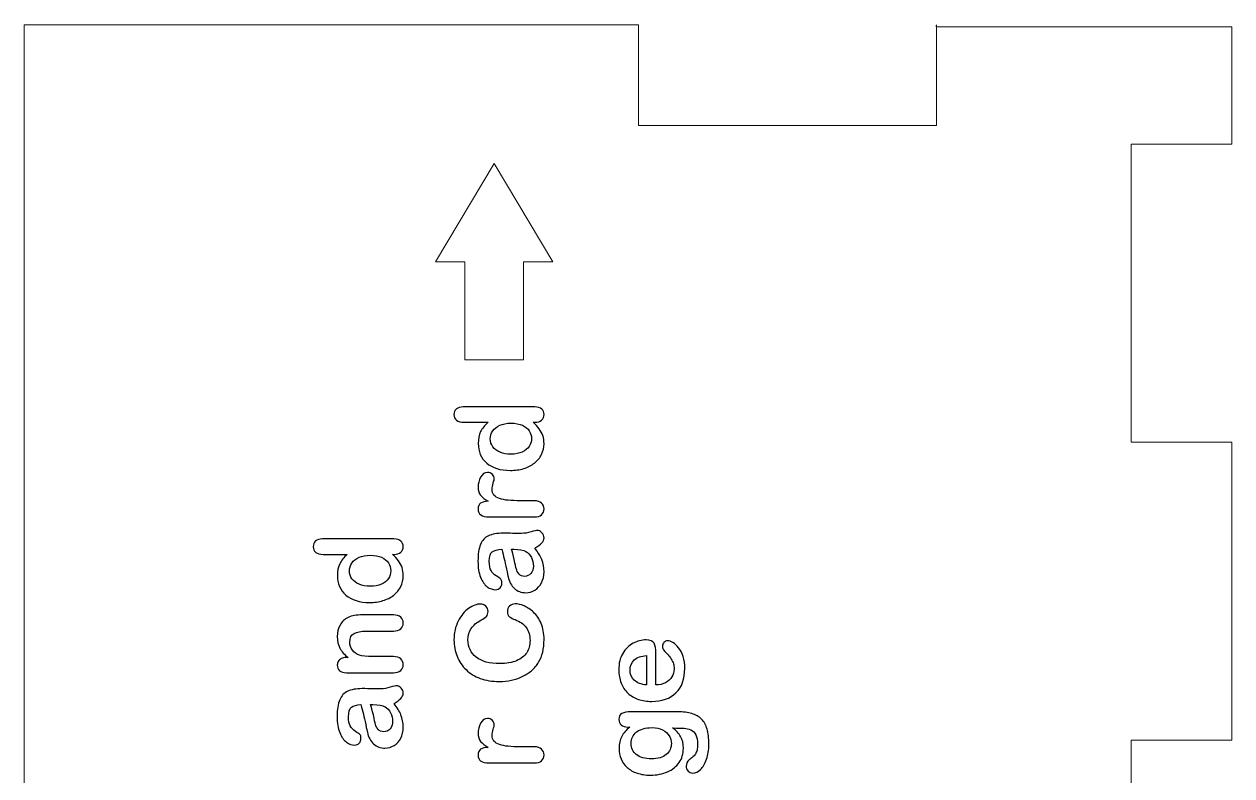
# Model space of a CAD drawing. Header units: inches. Extents: x -9.7 to 11.8, y -8.7 to 8.7.
# Drawn here: x 1.088 to 2.588, y 4.676 to 5.61 of the extents above; entities that cross this region are included whole.
import ezdxf

# ---------------------------------------------------------------- set-up
doc = ezdxf.new("R2010")
doc.units = ezdxf.units.IN
doc.header["$MEASUREMENT"] = 0
for name, color, linetype in [('Base', 7, 'Continuous'), ('Left Side', 7, 'Continuous'), ('minion divider', 7, 'Continuous')]:
    doc.layers.add(name, color=color, linetype=linetype)

msp = doc.modelspace()

# ---------------------------------------------------------------- linework, layer by layer
at = {"layer": 'Base', "color": 250}
for points, knots in [([(1.7224, 5.1154), (1.7224, 5.1154), (1.7205, 5.1154), (1.7205, 5.1154), (1.7205, 5.1154), (1.7236, 5.1127), (1.7261, 5.1101), (1.728, 5.1074), (1.728, 5.1074), (1.7299, 5.1048), (1.7314, 5.1019), (1.7324, 5.0989), (1.7324, 5.0989), (1.7335, 5.0958), (1.734, 5.0924), (1.734, 5.0888), (1.734, 5.0888), (1.734, 5.084), (1.7329, 5.0795), (1.7309, 5.0754), (1.7309, 5.0754), (1.7288, 5.0713), (1.7259, 5.0677), (1.7221, 5.0647), (1.7221, 5.0647), (1.7184, 5.0617), (1.7139, 5.0595), (1.7088, 5.0579), (1.7088, 5.0579), (1.7037, 5.0564), (1.6981, 5.0556), (1.6922, 5.0556), (1.6922, 5.0556), (1.6796, 5.0556), (1.6698, 5.0587), (1.6628, 5.0648), (1.6628, 5.0648), (1.6557, 5.071), (1.6522, 5.0791), (1.6522, 5.0891), (1.6522, 5.0891), (1.6522, 5.0949), (1.6532, 5.0998), (1.6552, 5.1038), (1.6552, 5.1038), (1.6572, 5.1078), (1.6603, 5.1117), (1.6644, 5.1154), (1.6644, 5.1154), (1.6644, 5.1154), (1.6347, 5.1154), (1.6347, 5.1154), (1.6347, 5.1154), (1.6306, 5.1154), (1.6274, 5.1163), (1.6253, 5.1179), (1.6253, 5.1179), (1.6232, 5.1196), (1.6221, 5.1219), (1.6221, 5.125), (1.6221, 5.125), (1.6221, 5.128), (1.6231, 5.1303), (1.6251, 5.132), (1.6251, 5.132), (1.627, 5.1336), (1.6299, 5.1345), (1.6336, 5.1345), (1.6336, 5.1345), (1.6336, 5.1345), (1.7224, 5.1345), (1.7224, 5.1345), (1.7224, 5.1345), (1.7263, 5.1345), (1.7292, 5.1336), (1.7311, 5.1318), (1.7311, 5.1318), (1.733, 5.13), (1.734, 5.1278), (1.734, 5.125), (1.734, 5.125), (1.734, 5.1222), (1.7329, 5.1199), (1.731, 5.1181), (1.731, 5.1181), (1.729, 5.1163), (1.7261, 5.1154), (1.7224, 5.1154)], [0, 0, 0, 0, 0.043478, 0.043478, 0.043478, 0.043478, 0.086957, 0.086957, 0.086957, 0.086957, 0.130435, 0.130435, 0.130435, 0.130435, 0.173913, 0.173913, 0.173913, 0.173913, 0.217391, 0.217391, 0.217391, 0.217391, 0.26087, 0.26087, 0.26087, 0.26087, 0.304348, 0.304348, 0.304348, 0.304348, 0.347826, 0.347826, 0.347826, 0.347826, 0.391304, 0.391304, 0.391304, 0.391304, 0.434783, 0.434783, 0.434783, 0.434783, 0.478261, 0.478261, 0.478261, 0.478261, 0.521739, 0.521739, 0.521739, 0.521739, 0.565217, 0.565217, 0.565217, 0.565217, 0.608696, 0.608696, 0.608696, 0.608696, 0.652174, 0.652174, 0.652174, 0.652174, 0.695652, 0.695652, 0.695652, 0.695652, 0.73913, 0.73913, 0.73913, 0.73913, 0.782609, 0.782609, 0.782609, 0.782609, 0.826087, 0.826087, 0.826087, 0.826087, 0.869565, 0.869565, 0.869565, 0.869565, 0.913043, 0.913043, 0.913043, 0.913043, 1, 1, 1, 1]), ([(1.6929, 5.0758), (1.6983, 5.0758), (1.703, 5.0767), (1.7068, 5.0784), (1.7068, 5.0784), (1.7107, 5.0801), (1.7135, 5.0824), (1.7155, 5.0854), (1.7155, 5.0854), (1.7174, 5.0883), (1.7184, 5.0915), (1.7184, 5.095), (1.7184, 5.095), (1.7184, 5.0986), (1.7175, 5.1018), (1.7156, 5.1047), (1.7156, 5.1047), (1.7138, 5.1076), (1.711, 5.11), (1.7072, 5.1117), (1.7072, 5.1117), (1.7033, 5.1134), (1.6986, 5.1143), (1.6929, 5.1143), (1.6929, 5.1143), (1.6875, 5.1143), (1.6829, 5.1134), (1.6791, 5.1117), (1.6791, 5.1117), (1.6752, 5.11), (1.6723, 5.1076), (1.6702, 5.1046), (1.6702, 5.1046), (1.6682, 5.1017), (1.6672, 5.0984), (1.6672, 5.0949), (1.6672, 5.0949), (1.6672, 5.0912), (1.6682, 5.0879), (1.6703, 5.085), (1.6703, 5.085), (1.6724, 5.0821), (1.6754, 5.0799), (1.6793, 5.0782), (1.6793, 5.0782), (1.6832, 5.0767), (1.6877, 5.0758), (1.6929, 5.0758)], [0, 0, 0, 0, 0.076923, 0.076923, 0.076923, 0.076923, 0.153846, 0.153846, 0.153846, 0.153846, 0.230769, 0.230769, 0.230769, 0.230769, 0.307692, 0.307692, 0.307692, 0.307692, 0.384615, 0.384615, 0.384615, 0.384615, 0.461538, 0.461538, 0.461538, 0.461538, 0.538462, 0.538462, 0.538462, 0.538462, 0.615385, 0.615385, 0.615385, 0.615385, 0.692308, 0.692308, 0.692308, 0.692308, 0.769231, 0.769231, 0.769231, 0.769231, 0.846154, 0.846154, 0.846154, 0.846154, 1, 1, 1, 1]), ([(1.7049, 5.0179), (1.7049, 5.0179), (1.7217, 5.0179), (1.7217, 5.0179), (1.7217, 5.0179), (1.7258, 5.0179), (1.7289, 5.017), (1.7309, 5.0151), (1.7309, 5.0151), (1.7329, 5.0132), (1.734, 5.0107), (1.734, 5.0078), (1.734, 5.0078), (1.734, 5.0049), (1.7329, 5.0025), (1.7309, 5.0006), (1.7309, 5.0006), (1.7288, 4.9988), (1.7257, 4.9979), (1.7217, 4.9979), (1.7217, 4.9979), (1.7217, 4.9979), (1.6656, 4.9979), (1.6656, 4.9979), (1.6656, 4.9979), (1.6566, 4.9979), (1.6521, 5.0011), (1.6521, 5.0076), (1.6521, 5.0076), (1.6521, 5.011), (1.6531, 5.0134), (1.6552, 5.0149), (1.6552, 5.0149), (1.6573, 5.0163), (1.6605, 5.0171), (1.6646, 5.0173), (1.6646, 5.0173), (1.6605, 5.0197), (1.6573, 5.0222), (1.6552, 5.0247), (1.6552, 5.0247), (1.6531, 5.0272), (1.6521, 5.0306), (1.6521, 5.0349), (1.6521, 5.0349), (1.6521, 5.0391), (1.6531, 5.0432), (1.6552, 5.0472), (1.6552, 5.0472), (1.6573, 5.0511), (1.6602, 5.0531), (1.6637, 5.0531), (1.6637, 5.0531), (1.6661, 5.0531), (1.6681, 5.0523), (1.6698, 5.0506), (1.6698, 5.0506), (1.6714, 5.0489), (1.6722, 5.0471), (1.6722, 5.0451), (1.6722, 5.0451), (1.6722, 5.0444), (1.6717, 5.0426), (1.6708, 5.0398), (1.6708, 5.0398), (1.6699, 5.0369), (1.6694, 5.0344), (1.6694, 5.0323), (1.6694, 5.0323), (1.6694, 5.0293), (1.6702, 5.0269), (1.6718, 5.025), (1.6718, 5.025), (1.6733, 5.0232), (1.6756, 5.0217), (1.6786, 5.0207), (1.6786, 5.0207), (1.6817, 5.0196), (1.6853, 5.0189), (1.6895, 5.0185), (1.6895, 5.0185), (1.6937, 5.0182), (1.6989, 5.0179), (1.7049, 5.0179)], [0, 0, 0, 0, 0.045455, 0.045455, 0.045455, 0.045455, 0.090909, 0.090909, 0.090909, 0.090909, 0.136364, 0.136364, 0.136364, 0.136364, 0.181818, 0.181818, 0.181818, 0.181818, 0.227273, 0.227273, 0.227273, 0.227273, 0.272727, 0.272727, 0.272727, 0.272727, 0.318182, 0.318182, 0.318182, 0.318182, 0.363636, 0.363636, 0.363636, 0.363636, 0.409091, 0.409091, 0.409091, 0.409091, 0.454545, 0.454545, 0.454545, 0.454545, 0.5, 0.5, 0.5, 0.5, 0.545455, 0.545455, 0.545455, 0.545455, 0.590909, 0.590909, 0.590909, 0.590909, 0.636364, 0.636364, 0.636364, 0.636364, 0.681818, 0.681818, 0.681818, 0.681818, 0.727273, 0.727273, 0.727273, 0.727273, 0.772727, 0.772727, 0.772727, 0.772727, 0.818182, 0.818182, 0.818182, 0.818182, 0.863636, 0.863636, 0.863636, 0.863636, 0.909091, 0.909091, 0.909091, 0.909091, 1, 1, 1, 1]), ([(1.7226, 4.9591), (1.7264, 4.9542), (1.7292, 4.9495), (1.7311, 4.945), (1.7311, 4.945), (1.733, 4.9404), (1.734, 4.9353), (1.734, 4.9297), (1.734, 4.9297), (1.734, 4.9245), (1.7329, 4.92), (1.7309, 4.9161), (1.7309, 4.9161), (1.7288, 4.9122), (1.7261, 4.9091), (1.7226, 4.907), (1.7226, 4.907), (1.7191, 4.9049), (1.7153, 4.9038), (1.7112, 4.9038), (1.7112, 4.9038), (1.7057, 4.9038), (1.701, 4.9056), (1.6972, 4.9091), (1.6972, 4.9091), (1.6933, 4.9126), (1.6907, 4.9174), (1.6893, 4.9235), (1.6893, 4.9235), (1.689, 4.9248), (1.6884, 4.9279), (1.6873, 4.933), (1.6873, 4.933), (1.6863, 4.9381), (1.6854, 4.9424), (1.6845, 4.946), (1.6845, 4.946), (1.6836, 4.9496), (1.6826, 4.9536), (1.6814, 4.9578), (1.6814, 4.9578), (1.6761, 4.9575), (1.6722, 4.9565), (1.6697, 4.9546), (1.6697, 4.9546), (1.6672, 4.9527), (1.666, 4.9488), (1.666, 4.9428), (1.666, 4.9428), (1.666, 4.9377), (1.6667, 4.9338), (1.6681, 4.9313), (1.6681, 4.9313), (1.6695, 4.9287), (1.6716, 4.9265), (1.6745, 4.9246), (1.6745, 4.9246), (1.6774, 4.9228), (1.6793, 4.9215), (1.6802, 4.9207), (1.6802, 4.9207), (1.6811, 4.9199), (1.6815, 4.9183), (1.6815, 4.9158), (1.6815, 4.9158), (1.6815, 4.9135), (1.6808, 4.9116), (1.6793, 4.9099), (1.6793, 4.9099), (1.6779, 4.9083), (1.676, 4.9075), (1.6738, 4.9075), (1.6738, 4.9075), (1.6702, 4.9075), (1.6668, 4.9087), (1.6634, 4.9112), (1.6634, 4.9112), (1.6601, 4.9137), (1.6573, 4.9176), (1.6552, 4.923), (1.6552, 4.923), (1.653, 4.9283), (1.6519, 4.9349), (1.6519, 4.9428), (1.6519, 4.9428), (1.6519, 4.9517), (1.653, 4.9586), (1.6551, 4.9637), (1.6551, 4.9637), (1.6571, 4.9688), (1.6604, 4.9723), (1.665, 4.9744), (1.665, 4.9744), (1.6695, 4.9765), (1.6755, 4.9776), (1.683, 4.9776), (1.683, 4.9776), (1.6877, 4.9776), (1.6917, 4.9776), (1.695, 4.9775), (1.695, 4.9775), (1.6983, 4.9775), (1.702, 4.9775), (1.706, 4.9774), (1.706, 4.9774), (1.7098, 4.9774), (1.7138, 4.9781), (1.7179, 4.9793), (1.7179, 4.9793), (1.7219, 4.9806), (1.7246, 4.9812), (1.7258, 4.9812), (1.7258, 4.9812), (1.7278, 4.9812), (1.7297, 4.9802), (1.7314, 4.9783), (1.7314, 4.9783), (1.7331, 4.9763), (1.734, 4.9741), (1.734, 4.9717), (1.734, 4.9717), (1.734, 4.9696), (1.733, 4.9676), (1.7311, 4.9655), (1.7311, 4.9655), (1.7291, 4.9635), (1.7263, 4.9614), (1.7226, 4.9591)], [0, 0, 0, 0, 0.030303, 0.030303, 0.030303, 0.030303, 0.060606, 0.060606, 0.060606, 0.060606, 0.090909, 0.090909, 0.090909, 0.090909, 0.121212, 0.121212, 0.121212, 0.121212, 0.151515, 0.151515, 0.151515, 0.151515, 0.181818, 0.181818, 0.181818, 0.181818, 0.212121, 0.212121, 0.212121, 0.212121, 0.242424, 0.242424, 0.242424, 0.242424, 0.272727, 0.272727, 0.272727, 0.272727, 0.30303, 0.30303, 0.30303, 0.30303, 0.333333, 0.333333, 0.333333, 0.333333, 0.363636, 0.363636, 0.363636, 0.363636, 0.393939, 0.393939, 0.393939, 0.393939, 0.424242, 0.424242, 0.424242, 0.424242, 0.454545, 0.454545, 0.454545, 0.454545, 0.484848, 0.484848, 0.484848, 0.484848, 0.515152, 0.515152, 0.515152, 0.515152, 0.545455, 0.545455, 0.545455, 0.545455, 0.575758, 0.575758, 0.575758, 0.575758, 0.606061, 0.606061, 0.606061, 0.606061, 0.636364, 0.636364, 0.636364, 0.636364, 0.666667, 0.666667, 0.666667, 0.666667, 0.69697, 0.69697, 0.69697, 0.69697, 0.727273, 0.727273, 0.727273, 0.727273, 0.757576, 0.757576, 0.757576, 0.757576, 0.787879, 0.787879, 0.787879, 0.787879, 0.818182, 0.818182, 0.818182, 0.818182, 0.848485, 0.848485, 0.848485, 0.848485, 0.878788, 0.878788, 0.878788, 0.878788, 0.909091, 0.909091, 0.909091, 0.909091, 0.939394, 0.939394, 0.939394, 0.939394, 1, 1, 1, 1]), ([(1.5476, 4.9514), (1.5476, 4.9514), (1.5456, 4.9514), (1.5456, 4.9514), (1.5456, 4.9514), (1.5487, 4.9487), (1.5512, 4.9461), (1.5531, 4.9434), (1.5531, 4.9434), (1.5551, 4.9408), (1.5566, 4.9379), (1.5576, 4.9349), (1.5576, 4.9349), (1.5586, 4.9318), (1.5591, 4.9284), (1.5591, 4.9248), (1.5591, 4.9248), (1.5591, 4.92), (1.558, 4.9155), (1.556, 4.9114), (1.556, 4.9114), (1.554, 4.9073), (1.5511, 4.9037), (1.5473, 4.9007), (1.5473, 4.9007), (1.5435, 4.8977), (1.539, 4.8955), (1.5339, 4.8939), (1.5339, 4.8939), (1.5288, 4.8924), (1.5233, 4.8916), (1.5173, 4.8916), (1.5173, 4.8916), (1.5047, 4.8916), (1.4949, 4.8947), (1.4879, 4.9008), (1.4879, 4.9008), (1.4809, 4.9069), (1.4773, 4.9151), (1.4773, 4.9251), (1.4773, 4.9251), (1.4773, 4.9309), (1.4783, 4.9358), (1.4803, 4.9398), (1.4803, 4.9398), (1.4823, 4.9437), (1.4854, 4.9476), (1.4895, 4.9514), (1.4895, 4.9514), (1.4895, 4.9514), (1.4598, 4.9514), (1.4598, 4.9514), (1.4598, 4.9514), (1.4557, 4.9514), (1.4526, 4.9523), (1.4504, 4.9539), (1.4504, 4.9539), (1.4483, 4.9556), (1.4473, 4.9579), (1.4473, 4.9609), (1.4473, 4.9609), (1.4473, 4.964), (1.4482, 4.9663), (1.4502, 4.968), (1.4502, 4.968), (1.4521, 4.9696), (1.455, 4.9705), (1.4588, 4.9705), (1.4588, 4.9705), (1.4588, 4.9705), (1.5476, 4.9705), (1.5476, 4.9705), (1.5476, 4.9705), (1.5514, 4.9705), (1.5543, 4.9696), (1.5562, 4.9678), (1.5562, 4.9678), (1.5581, 4.966), (1.5591, 4.9637), (1.5591, 4.9609), (1.5591, 4.9609), (1.5591, 4.9582), (1.5581, 4.9559), (1.5561, 4.9541), (1.5561, 4.9541), (1.5541, 4.9523), (1.5513, 4.9514), (1.5476, 4.9514)], [0, 0, 0, 0, 0.043478, 0.043478, 0.043478, 0.043478, 0.086957, 0.086957, 0.086957, 0.086957, 0.130435, 0.130435, 0.130435, 0.130435, 0.173913, 0.173913, 0.173913, 0.173913, 0.217391, 0.217391, 0.217391, 0.217391, 0.26087, 0.26087, 0.26087, 0.26087, 0.304348, 0.304348, 0.304348, 0.304348, 0.347826, 0.347826, 0.347826, 0.347826, 0.391304, 0.391304, 0.391304, 0.391304, 0.434783, 0.434783, 0.434783, 0.434783, 0.478261, 0.478261, 0.478261, 0.478261, 0.521739, 0.521739, 0.521739, 0.521739, 0.565217, 0.565217, 0.565217, 0.565217, 0.608696, 0.608696, 0.608696, 0.608696, 0.652174, 0.652174, 0.652174, 0.652174, 0.695652, 0.695652, 0.695652, 0.695652, 0.73913, 0.73913, 0.73913, 0.73913, 0.782609, 0.782609, 0.782609, 0.782609, 0.826087, 0.826087, 0.826087, 0.826087, 0.869565, 0.869565, 0.869565, 0.869565, 0.913043, 0.913043, 0.913043, 0.913043, 1, 1, 1, 1]), ([(1.518, 4.9118), (1.5235, 4.9118), (1.5281, 4.9127), (1.532, 4.9144), (1.532, 4.9144), (1.5358, 4.9161), (1.5387, 4.9184), (1.5406, 4.9214), (1.5406, 4.9214), (1.5425, 4.9243), (1.5435, 4.9275), (1.5435, 4.931), (1.5435, 4.931), (1.5435, 4.9346), (1.5426, 4.9378), (1.5407, 4.9407), (1.5407, 4.9407), (1.5389, 4.9436), (1.5361, 4.946), (1.5323, 4.9477), (1.5323, 4.9477), (1.5285, 4.9494), (1.5237, 4.9503), (1.518, 4.9503), (1.518, 4.9503), (1.5127, 4.9503), (1.5081, 4.9494), (1.5042, 4.9477), (1.5042, 4.9477), (1.5003, 4.946), (1.4974, 4.9436), (1.4953, 4.9406), (1.4953, 4.9406), (1.4933, 4.9376), (1.4923, 4.9344), (1.4923, 4.9309), (1.4923, 4.9309), (1.4923, 4.9272), (1.4933, 4.9239), (1.4954, 4.921), (1.4954, 4.921), (1.4975, 4.9181), (1.5005, 4.9158), (1.5044, 4.9142), (1.5044, 4.9142), (1.5083, 4.9126), (1.5129, 4.9118), (1.518, 4.9118)], [0, 0, 0, 0, 0.076923, 0.076923, 0.076923, 0.076923, 0.153846, 0.153846, 0.153846, 0.153846, 0.230769, 0.230769, 0.230769, 0.230769, 0.307692, 0.307692, 0.307692, 0.307692, 0.384615, 0.384615, 0.384615, 0.384615, 0.461538, 0.461538, 0.461538, 0.461538, 0.538462, 0.538462, 0.538462, 0.538462, 0.615385, 0.615385, 0.615385, 0.615385, 0.692308, 0.692308, 0.692308, 0.692308, 0.769231, 0.769231, 0.769231, 0.769231, 0.846154, 0.846154, 0.846154, 0.846154, 1, 1, 1, 1]), ([(1.6935, 4.9578), (1.6945, 4.9548), (1.6957, 4.9506), (1.6969, 4.9449), (1.6969, 4.9449), (1.6981, 4.9393), (1.699, 4.9354), (1.6996, 4.9332), (1.6996, 4.9332), (1.7001, 4.9311), (1.7012, 4.929), (1.7029, 4.927), (1.7029, 4.927), (1.7045, 4.9251), (1.7068, 4.9241), (1.7098, 4.9241), (1.7098, 4.9241), (1.7129, 4.9241), (1.7154, 4.9252), (1.7176, 4.9276), (1.7176, 4.9276), (1.7197, 4.9299), (1.7208, 4.9329), (1.7208, 4.9366), (1.7208, 4.9366), (1.7208, 4.9406), (1.7199, 4.9443), (1.7182, 4.9476), (1.7182, 4.9476), (1.7164, 4.951), (1.7142, 4.9535), (1.7114, 4.9551), (1.7114, 4.9551), (1.7084, 4.9569), (1.7033, 4.9578), (1.6963, 4.9578), (1.6963, 4.9578), (1.6963, 4.9578), (1.6935, 4.9578), (1.6935, 4.9578)], [0, 0, 0, 0, 0.090909, 0.090909, 0.090909, 0.090909, 0.181818, 0.181818, 0.181818, 0.181818, 0.272727, 0.272727, 0.272727, 0.272727, 0.363636, 0.363636, 0.363636, 0.363636, 0.454545, 0.454545, 0.454545, 0.454545, 0.545455, 0.545455, 0.545455, 0.545455, 0.636364, 0.636364, 0.636364, 0.636364, 0.727273, 0.727273, 0.727273, 0.727273, 0.818182, 0.818182, 0.818182, 0.818182, 1, 1, 1, 1]), ([(1.4883, 4.8232), (1.4883, 4.8232), (1.4908, 4.8232), (1.4908, 4.8232), (1.4908, 4.8232), (1.4861, 4.8268), (1.4826, 4.8307), (1.4805, 4.8349), (1.4805, 4.8349), (1.4783, 4.8391), (1.4772, 4.8439), (1.4772, 4.8494), (1.4772, 4.8494), (1.4772, 4.8547), (1.4783, 4.8594), (1.4807, 4.8636), (1.4807, 4.8636), (1.4829, 4.8678), (1.4862, 4.8709), (1.4905, 4.873), (1.4905, 4.873), (1.4929, 4.8743), (1.4956, 4.8752), (1.4984, 4.8756), (1.4984, 4.8756), (1.5013, 4.876), (1.5049, 4.8762), (1.5093, 4.8762), (1.5093, 4.8762), (1.5093, 4.8762), (1.5468, 4.8762), (1.5468, 4.8762), (1.5468, 4.8762), (1.5509, 4.8762), (1.5539, 4.8752), (1.556, 4.8734), (1.556, 4.8734), (1.558, 4.8716), (1.5591, 4.8691), (1.5591, 4.8662), (1.5591, 4.8662), (1.5591, 4.8632), (1.558, 4.8608), (1.5559, 4.8589), (1.5559, 4.8589), (1.5538, 4.857), (1.5508, 4.8561), (1.5468, 4.8561), (1.5468, 4.8561), (1.5468, 4.8561), (1.5132, 4.8561), (1.5132, 4.8561), (1.5132, 4.8561), (1.5066, 4.8561), (1.5015, 4.8551), (1.498, 4.8533), (1.498, 4.8533), (1.4945, 4.8515), (1.4927, 4.8478), (1.4927, 4.8423), (1.4927, 4.8423), (1.4927, 4.8387), (1.4938, 4.8354), (1.4959, 4.8325), (1.4959, 4.8325), (1.4981, 4.8295), (1.501, 4.8273), (1.5048, 4.826), (1.5048, 4.826), (1.5078, 4.825), (1.5134, 4.8245), (1.5216, 4.8245), (1.5216, 4.8245), (1.5216, 4.8245), (1.5468, 4.8245), (1.5468, 4.8245), (1.5468, 4.8245), (1.5509, 4.8245), (1.554, 4.8235), (1.556, 4.8216), (1.556, 4.8216), (1.558, 4.8198), (1.5591, 4.8173), (1.5591, 4.8143), (1.5591, 4.8143), (1.5591, 4.8115), (1.558, 4.8091), (1.5559, 4.8072), (1.5559, 4.8072), (1.5538, 4.8053), (1.5508, 4.8044), (1.5468, 4.8044), (1.5468, 4.8044), (1.5468, 4.8044), (1.4886, 4.8044), (1.4886, 4.8044), (1.4886, 4.8044), (1.4848, 4.8044), (1.4819, 4.8052), (1.48, 4.8069), (1.48, 4.8069), (1.4781, 4.8086), (1.4772, 4.8108), (1.4772, 4.8137), (1.4772, 4.8137), (1.4772, 4.8155), (1.4776, 4.8171), (1.4784, 4.8185), (1.4784, 4.8185), (1.4793, 4.82), (1.4805, 4.8211), (1.4822, 4.822), (1.4822, 4.822), (1.4839, 4.8228), (1.4859, 4.8232), (1.4883, 4.8232)], [0, 0, 0, 0, 0.033333, 0.033333, 0.033333, 0.033333, 0.066667, 0.066667, 0.066667, 0.066667, 0.1, 0.1, 0.1, 0.1, 0.133333, 0.133333, 0.133333, 0.133333, 0.166667, 0.166667, 0.166667, 0.166667, 0.2, 0.2, 0.2, 0.2, 0.233333, 0.233333, 0.233333, 0.233333, 0.266667, 0.266667, 0.266667, 0.266667, 0.3, 0.3, 0.3, 0.3, 0.333333, 0.333333, 0.333333, 0.333333, 0.366667, 0.366667, 0.366667, 0.366667, 0.4, 0.4, 0.4, 0.4, 0.433333, 0.433333, 0.433333, 0.433333, 0.466667, 0.466667, 0.466667, 0.466667, 0.5, 0.5, 0.5, 0.5, 0.533333, 0.533333, 0.533333, 0.533333, 0.566667, 0.566667, 0.566667, 0.566667, 0.6, 0.6, 0.6, 0.6, 0.633333, 0.633333, 0.633333, 0.633333, 0.666667, 0.666667, 0.666667, 0.666667, 0.7, 0.7, 0.7, 0.7, 0.733333, 0.733333, 0.733333, 0.733333, 0.766667, 0.766667, 0.766667, 0.766667, 0.8, 0.8, 0.8, 0.8, 0.833333, 0.833333, 0.833333, 0.833333, 0.866667, 0.866667, 0.866667, 0.866667, 0.9, 0.9, 0.9, 0.9, 0.933333, 0.933333, 0.933333, 0.933333, 1, 1, 1, 1]), ([(1.698, 4.8899), (1.7014, 4.8899), (1.7051, 4.8891), (1.7091, 4.8874), (1.7091, 4.8874), (1.7132, 4.8857), (1.7171, 4.883), (1.7209, 4.8794), (1.7209, 4.8794), (1.7248, 4.8758), (1.7279, 4.8711), (1.7304, 4.8655), (1.7304, 4.8655), (1.7327, 4.8598), (1.734, 4.8532), (1.734, 4.8457), (1.734, 4.8457), (1.734, 4.84), (1.7334, 4.8348), (1.7323, 4.8301), (1.7323, 4.8301), (1.7313, 4.8254), (1.7296, 4.8212), (1.7273, 4.8174), (1.7273, 4.8174), (1.725, 4.8136), (1.722, 4.8101), (1.7183, 4.8069), (1.7183, 4.8069), (1.7149, 4.804), (1.7111, 4.8016), (1.7069, 4.7996), (1.7069, 4.7996), (1.7027, 4.7975), (1.6982, 4.796), (1.6934, 4.795), (1.6934, 4.795), (1.6886, 4.794), (1.6836, 4.7935), (1.6782, 4.7935), (1.6782, 4.7935), (1.6695, 4.7935), (1.6617, 4.7948), (1.6548, 4.7973), (1.6548, 4.7973), (1.6479, 4.7998), (1.642, 4.8035), (1.6371, 4.8082), (1.6371, 4.8082), (1.6323, 4.8129), (1.6285, 4.8184), (1.626, 4.8248), (1.626, 4.8248), (1.6234, 4.8311), (1.6221, 4.8379), (1.6221, 4.8451), (1.6221, 4.8451), (1.6221, 4.8539), (1.6239, 4.8616), (1.6274, 4.8685), (1.6274, 4.8685), (1.6309, 4.8753), (1.6352, 4.8805), (1.6403, 4.8842), (1.6403, 4.8842), (1.6455, 4.8878), (1.6503, 4.8897), (1.6549, 4.8897), (1.6549, 4.8897), (1.6574, 4.8897), (1.6596, 4.8888), (1.6615, 4.887), (1.6615, 4.887), (1.6634, 4.8852), (1.6644, 4.8831), (1.6644, 4.8806), (1.6644, 4.8806), (1.6644, 4.8778), (1.6637, 4.8757), (1.6624, 4.8743), (1.6624, 4.8743), (1.6611, 4.8729), (1.6588, 4.8713), (1.6555, 4.8696), (1.6555, 4.8696), (1.6502, 4.8667), (1.6462, 4.8634), (1.6435, 4.8595), (1.6435, 4.8595), (1.6409, 4.8556), (1.6395, 4.8509), (1.6395, 4.8452), (1.6395, 4.8452), (1.6395, 4.8362), (1.6429, 4.8291), (1.6498, 4.8237), (1.6498, 4.8237), (1.6566, 4.8184), (1.6663, 4.8157), (1.6789, 4.8157), (1.6789, 4.8157), (1.6873, 4.8157), (1.6943, 4.8169), (1.6999, 4.8193), (1.6999, 4.8193), (1.7055, 4.8216), (1.7097, 4.825), (1.7124, 4.8293), (1.7124, 4.8293), (1.7152, 4.8336), (1.7166, 4.8387), (1.7166, 4.8445), (1.7166, 4.8445), (1.7166, 4.8508), (1.715, 4.8561), (1.7119, 4.8605), (1.7119, 4.8605), (1.7088, 4.8648), (1.7042, 4.8681), (1.6981, 4.8703), (1.6981, 4.8703), (1.6953, 4.8713), (1.693, 4.8724), (1.6911, 4.8738), (1.6911, 4.8738), (1.6894, 4.8752), (1.6884, 4.8774), (1.6884, 4.8804), (1.6884, 4.8804), (1.6884, 4.883), (1.6894, 4.8853), (1.6912, 4.8871), (1.6912, 4.8871), (1.693, 4.889), (1.6953, 4.8899), (1.698, 4.8899)], [0, 0, 0, 0, 0.028571, 0.028571, 0.028571, 0.028571, 0.057143, 0.057143, 0.057143, 0.057143, 0.085714, 0.085714, 0.085714, 0.085714, 0.114286, 0.114286, 0.114286, 0.114286, 0.142857, 0.142857, 0.142857, 0.142857, 0.171429, 0.171429, 0.171429, 0.171429, 0.2, 0.2, 0.2, 0.2, 0.228571, 0.228571, 0.228571, 0.228571, 0.257143, 0.257143, 0.257143, 0.257143, 0.285714, 0.285714, 0.285714, 0.285714, 0.314286, 0.314286, 0.314286, 0.314286, 0.342857, 0.342857, 0.342857, 0.342857, 0.371429, 0.371429, 0.371429, 0.371429, 0.4, 0.4, 0.4, 0.4, 0.428571, 0.428571, 0.428571, 0.428571, 0.457143, 0.457143, 0.457143, 0.457143, 0.485714, 0.485714, 0.485714, 0.485714, 0.514286, 0.514286, 0.514286, 0.514286, 0.542857, 0.542857, 0.542857, 0.542857, 0.571429, 0.571429, 0.571429, 0.571429, 0.6, 0.6, 0.6, 0.6, 0.628571, 0.628571, 0.628571, 0.628571, 0.657143, 0.657143, 0.657143, 0.657143, 0.685714, 0.685714, 0.685714, 0.685714, 0.714286, 0.714286, 0.714286, 0.714286, 0.742857, 0.742857, 0.742857, 0.742857, 0.771429, 0.771429, 0.771429, 0.771429, 0.8, 0.8, 0.8, 0.8, 0.828571, 0.828571, 0.828571, 0.828571, 0.857143, 0.857143, 0.857143, 0.857143, 0.885714, 0.885714, 0.885714, 0.885714, 0.914286, 0.914286, 0.914286, 0.914286, 0.942857, 0.942857, 0.942857, 0.942857, 1, 1, 1, 1]), ([(1.8729, 4.8286), (1.8729, 4.8286), (1.8729, 4.7892), (1.8729, 4.7892), (1.8729, 4.7892), (1.8774, 4.7893), (1.8815, 4.7902), (1.885, 4.792), (1.885, 4.792), (1.8885, 4.7938), (1.8911, 4.7962), (1.8929, 4.7992), (1.8929, 4.7992), (1.8946, 4.8021), (1.8955, 4.8054), (1.8955, 4.809), (1.8955, 4.809), (1.8955, 4.8114), (1.8953, 4.8136), (1.8947, 4.8156), (1.8947, 4.8156), (1.8941, 4.8176), (1.8932, 4.8195), (1.892, 4.8214), (1.892, 4.8214), (1.8908, 4.8233), (1.8895, 4.825), (1.8882, 4.8266), (1.8882, 4.8266), (1.8868, 4.8281), (1.8849, 4.8302), (1.8825, 4.8327), (1.8825, 4.8327), (1.8817, 4.8337), (1.8812, 4.8352), (1.8812, 4.8371), (1.8812, 4.8371), (1.8812, 4.8392), (1.8818, 4.8409), (1.8829, 4.8421), (1.8829, 4.8421), (1.884, 4.8434), (1.8856, 4.8441), (1.8877, 4.8441), (1.8877, 4.8441), (1.8895, 4.8441), (1.8916, 4.8433), (1.8941, 4.8419), (1.8941, 4.8419), (1.8965, 4.8405), (1.8988, 4.8383), (1.901, 4.8354), (1.901, 4.8354), (1.9033, 4.8326), (1.9052, 4.829), (1.9066, 4.8246), (1.9066, 4.8246), (1.9081, 4.8203), (1.9088, 4.8152), (1.9088, 4.8096), (1.9088, 4.8096), (1.9088, 4.7967), (1.9052, 4.7866), (1.8978, 4.7794), (1.8978, 4.7794), (1.8904, 4.7723), (1.8804, 4.7687), (1.8677, 4.7687), (1.8677, 4.7687), (1.8618, 4.7687), (1.8562, 4.7696), (1.8512, 4.7713), (1.8512, 4.7713), (1.8461, 4.7731), (1.8417, 4.7757), (1.8381, 4.7791), (1.8381, 4.7791), (1.8344, 4.7825), (1.8316, 4.7866), (1.8297, 4.7916), (1.8297, 4.7916), (1.8278, 4.7966), (1.8268, 4.8021), (1.8268, 4.8081), (1.8268, 4.8081), (1.8268, 4.816), (1.8284, 4.8227), (1.8318, 4.8284), (1.8318, 4.8284), (1.8351, 4.834), (1.8394, 4.8382), (1.8447, 4.841), (1.8447, 4.841), (1.8499, 4.8438), (1.8553, 4.8452), (1.8608, 4.8452), (1.8608, 4.8452), (1.8658, 4.8452), (1.8691, 4.8438), (1.8706, 4.8409), (1.8706, 4.8409), (1.8721, 4.838), (1.8729, 4.8339), (1.8729, 4.8286)], [0, 0, 0, 0, 0.037037, 0.037037, 0.037037, 0.037037, 0.074074, 0.074074, 0.074074, 0.074074, 0.111111, 0.111111, 0.111111, 0.111111, 0.148148, 0.148148, 0.148148, 0.148148, 0.185185, 0.185185, 0.185185, 0.185185, 0.222222, 0.222222, 0.222222, 0.222222, 0.259259, 0.259259, 0.259259, 0.259259, 0.296296, 0.296296, 0.296296, 0.296296, 0.333333, 0.333333, 0.333333, 0.333333, 0.37037, 0.37037, 0.37037, 0.37037, 0.407407, 0.407407, 0.407407, 0.407407, 0.444444, 0.444444, 0.444444, 0.444444, 0.481481, 0.481481, 0.481481, 0.481481, 0.518519, 0.518519, 0.518519, 0.518519, 0.555556, 0.555556, 0.555556, 0.555556, 0.592593, 0.592593, 0.592593, 0.592593, 0.62963, 0.62963, 0.62963, 0.62963, 0.666667, 0.666667, 0.666667, 0.666667, 0.703704, 0.703704, 0.703704, 0.703704, 0.740741, 0.740741, 0.740741, 0.740741, 0.777778, 0.777778, 0.777778, 0.777778, 0.814815, 0.814815, 0.814815, 0.814815, 0.851852, 0.851852, 0.851852, 0.851852, 0.888889, 0.888889, 0.888889, 0.888889, 0.925926, 0.925926, 0.925926, 0.925926, 1, 1, 1, 1]), ([(1.8614, 4.7892), (1.8614, 4.7892), (1.8614, 4.8257), (1.8614, 4.8257), (1.8614, 4.8257), (1.8545, 4.8253), (1.8494, 4.8234), (1.8459, 4.8202), (1.8459, 4.8202), (1.8425, 4.817), (1.8408, 4.8127), (1.8408, 4.8075), (1.8408, 4.8075), (1.8408, 4.8024), (1.8426, 4.7983), (1.846, 4.7951), (1.846, 4.7951), (1.8495, 4.7919), (1.8546, 4.7899), (1.8614, 4.7892)], [0, 0, 0, 0, 0.166667, 0.166667, 0.166667, 0.166667, 0.333333, 0.333333, 0.333333, 0.333333, 0.5, 0.5, 0.5, 0.5, 0.666667, 0.666667, 0.666667, 0.666667, 1, 1, 1, 1]), ([(1.5478, 4.7661), (1.5516, 4.7612), (1.5544, 4.7565), (1.5563, 4.752), (1.5563, 4.752), (1.5581, 4.7474), (1.5591, 4.7423), (1.5591, 4.7367), (1.5591, 4.7367), (1.5591, 4.7315), (1.558, 4.727), (1.556, 4.7231), (1.556, 4.7231), (1.554, 4.7192), (1.5512, 4.7161), (1.5477, 4.714), (1.5477, 4.714), (1.5442, 4.7119), (1.5404, 4.7108), (1.5364, 4.7108), (1.5364, 4.7108), (1.5309, 4.7108), (1.5262, 4.7126), (1.5223, 4.7161), (1.5223, 4.7161), (1.5184, 4.7196), (1.5158, 4.7244), (1.5145, 4.7305), (1.5145, 4.7305), (1.5142, 4.7318), (1.5135, 4.7349), (1.5125, 4.74), (1.5125, 4.74), (1.5114, 4.7451), (1.5105, 4.7494), (1.5096, 4.753), (1.5096, 4.753), (1.5088, 4.7566), (1.5077, 4.7606), (1.5065, 4.7648), (1.5065, 4.7648), (1.5012, 4.7645), (1.4973, 4.7635), (1.4948, 4.7616), (1.4948, 4.7616), (1.4923, 4.7597), (1.4911, 4.7558), (1.4911, 4.7498), (1.4911, 4.7498), (1.4911, 4.7447), (1.4918, 4.7408), (1.4932, 4.7383), (1.4932, 4.7383), (1.4946, 4.7357), (1.4968, 4.7335), (1.4996, 4.7316), (1.4996, 4.7316), (1.5025, 4.7298), (1.5044, 4.7285), (1.5053, 4.7277), (1.5053, 4.7277), (1.5062, 4.7269), (1.5066, 4.7253), (1.5066, 4.7228), (1.5066, 4.7228), (1.5066, 4.7205), (1.5059, 4.7186), (1.5045, 4.7169), (1.5045, 4.7169), (1.503, 4.7153), (1.5012, 4.7145), (1.4989, 4.7145), (1.4989, 4.7145), (1.4953, 4.7145), (1.4919, 4.7157), (1.4885, 4.7182), (1.4885, 4.7182), (1.4852, 4.7207), (1.4824, 4.7246), (1.4803, 4.73), (1.4803, 4.73), (1.4781, 4.7353), (1.477, 4.7419), (1.477, 4.7498), (1.477, 4.7498), (1.477, 4.7587), (1.4781, 4.7656), (1.4802, 4.7707), (1.4802, 4.7707), (1.4823, 4.7758), (1.4856, 4.7793), (1.4901, 4.7814), (1.4901, 4.7814), (1.4946, 4.7835), (1.5006, 4.7846), (1.5081, 4.7846), (1.5081, 4.7846), (1.5128, 4.7846), (1.5168, 4.7846), (1.5201, 4.7845), (1.5201, 4.7845), (1.5234, 4.7845), (1.5271, 4.7845), (1.5312, 4.7844), (1.5312, 4.7844), (1.5349, 4.7844), (1.5389, 4.7851), (1.543, 4.7863), (1.543, 4.7863), (1.5471, 4.7876), (1.5497, 4.7882), (1.5509, 4.7882), (1.5509, 4.7882), (1.553, 4.7882), (1.5549, 4.7872), (1.5565, 4.7853), (1.5565, 4.7853), (1.5582, 4.7833), (1.5591, 4.7811), (1.5591, 4.7787), (1.5591, 4.7787), (1.5591, 4.7766), (1.5581, 4.7746), (1.5562, 4.7725), (1.5562, 4.7725), (1.5542, 4.7705), (1.5514, 4.7684), (1.5478, 4.7661)], [0, 0, 0, 0, 0.030303, 0.030303, 0.030303, 0.030303, 0.060606, 0.060606, 0.060606, 0.060606, 0.090909, 0.090909, 0.090909, 0.090909, 0.121212, 0.121212, 0.121212, 0.121212, 0.151515, 0.151515, 0.151515, 0.151515, 0.181818, 0.181818, 0.181818, 0.181818, 0.212121, 0.212121, 0.212121, 0.212121, 0.242424, 0.242424, 0.242424, 0.242424, 0.272727, 0.272727, 0.272727, 0.272727, 0.30303, 0.30303, 0.30303, 0.30303, 0.333333, 0.333333, 0.333333, 0.333333, 0.363636, 0.363636, 0.363636, 0.363636, 0.393939, 0.393939, 0.393939, 0.393939, 0.424242, 0.424242, 0.424242, 0.424242, 0.454545, 0.454545, 0.454545, 0.454545, 0.484848, 0.484848, 0.484848, 0.484848, 0.515152, 0.515152, 0.515152, 0.515152, 0.545455, 0.545455, 0.545455, 0.545455, 0.575758, 0.575758, 0.575758, 0.575758, 0.606061, 0.606061, 0.606061, 0.606061, 0.636364, 0.636364, 0.636364, 0.636364, 0.666667, 0.666667, 0.666667, 0.666667, 0.69697, 0.69697, 0.69697, 0.69697, 0.727273, 0.727273, 0.727273, 0.727273, 0.757576, 0.757576, 0.757576, 0.757576, 0.787879, 0.787879, 0.787879, 0.787879, 0.818182, 0.818182, 0.818182, 0.818182, 0.848485, 0.848485, 0.848485, 0.848485, 0.878788, 0.878788, 0.878788, 0.878788, 0.909091, 0.909091, 0.909091, 0.909091, 0.939394, 0.939394, 0.939394, 0.939394, 1, 1, 1, 1]), ([(1.5186, 4.7648), (1.5197, 4.7618), (1.5208, 4.7576), (1.522, 4.7519), (1.522, 4.7519), (1.5232, 4.7463), (1.5241, 4.7424), (1.5247, 4.7402), (1.5247, 4.7402), (1.5253, 4.7381), (1.5264, 4.736), (1.528, 4.734), (1.528, 4.734), (1.5297, 4.7321), (1.532, 4.7311), (1.5349, 4.7311), (1.5349, 4.7311), (1.538, 4.7311), (1.5406, 4.7322), (1.5427, 4.7346), (1.5427, 4.7346), (1.5449, 4.7369), (1.5459, 4.7399), (1.5459, 4.7436), (1.5459, 4.7436), (1.5459, 4.7476), (1.5451, 4.7513), (1.5433, 4.7546), (1.5433, 4.7546), (1.5416, 4.758), (1.5393, 4.7605), (1.5365, 4.7621), (1.5365, 4.7621), (1.5335, 4.7639), (1.5285, 4.7648), (1.5215, 4.7648), (1.5215, 4.7648), (1.5215, 4.7648), (1.5186, 4.7648), (1.5186, 4.7648)], [0, 0, 0, 0, 0.090909, 0.090909, 0.090909, 0.090909, 0.181818, 0.181818, 0.181818, 0.181818, 0.272727, 0.272727, 0.272727, 0.272727, 0.363636, 0.363636, 0.363636, 0.363636, 0.454545, 0.454545, 0.454545, 0.454545, 0.545455, 0.545455, 0.545455, 0.545455, 0.636364, 0.636364, 0.636364, 0.636364, 0.727273, 0.727273, 0.727273, 0.727273, 0.818182, 0.818182, 0.818182, 0.818182, 1, 1, 1, 1]), ([(1.8417, 4.7558), (1.8417, 4.7558), (1.9002, 4.7558), (1.9002, 4.7558), (1.9002, 4.7558), (1.9069, 4.7558), (1.9127, 4.7551), (1.9175, 4.7537), (1.9175, 4.7537), (1.9223, 4.7522), (1.9263, 4.75), (1.9295, 4.7468), (1.9295, 4.7468), (1.9326, 4.7437), (1.9349, 4.7395), (1.9365, 4.7345), (1.9365, 4.7345), (1.938, 4.7294), (1.9387, 4.723), (1.9387, 4.7155), (1.9387, 4.7155), (1.9387, 4.7085), (1.9378, 4.7023), (1.9358, 4.6969), (1.9358, 4.6969), (1.9339, 4.6914), (1.9314, 4.6872), (1.9283, 4.6842), (1.9283, 4.6842), (1.9252, 4.6813), (1.9221, 4.6798), (1.9188, 4.6798), (1.9188, 4.6798), (1.9164, 4.6798), (1.9144, 4.6807), (1.9128, 4.6823), (1.9128, 4.6823), (1.9113, 4.684), (1.9105, 4.686), (1.9105, 4.6884), (1.9105, 4.6884), (1.9105, 4.6913), (1.9118, 4.6939), (1.9144, 4.6961), (1.9144, 4.6961), (1.9157, 4.6972), (1.917, 4.6984), (1.9184, 4.6995), (1.9184, 4.6995), (1.9198, 4.7007), (1.9209, 4.7019), (1.9219, 4.7033), (1.9219, 4.7033), (1.9228, 4.7047), (1.9235, 4.7064), (1.924, 4.7084), (1.924, 4.7084), (1.9245, 4.7104), (1.9247, 4.7126), (1.9247, 4.7152), (1.9247, 4.7152), (1.9247, 4.7204), (1.924, 4.7244), (1.9225, 4.7273), (1.9225, 4.7273), (1.9211, 4.7302), (1.9191, 4.7322), (1.9164, 4.7333), (1.9164, 4.7333), (1.9138, 4.7345), (1.911, 4.7352), (1.9081, 4.7354), (1.9081, 4.7354), (1.9051, 4.7356), (1.9003, 4.7357), (1.8937, 4.7358), (1.8937, 4.7358), (1.8981, 4.7327), (1.9014, 4.7291), (1.9036, 4.7251), (1.9036, 4.7251), (1.9059, 4.721), (1.907, 4.7162), (1.907, 4.7106), (1.907, 4.7106), (1.907, 4.7038), (1.9053, 4.6979), (1.9019, 4.6929), (1.9019, 4.6929), (1.8984, 4.6879), (1.8936, 4.684), (1.8874, 4.6813), (1.8874, 4.6813), (1.8812, 4.6786), (1.874, 4.6772), (1.8659, 4.6772), (1.8659, 4.6772), (1.8598, 4.6772), (1.8544, 4.6781), (1.8495, 4.6797), (1.8495, 4.6797), (1.8447, 4.6814), (1.8405, 4.6837), (1.8372, 4.6868), (1.8372, 4.6868), (1.8339, 4.6898), (1.8313, 4.6933), (1.8296, 4.6973), (1.8296, 4.6973), (1.8279, 4.7013), (1.8271, 4.7057), (1.8271, 4.7104), (1.8271, 4.7104), (1.8271, 4.7161), (1.8282, 4.7211), (1.8304, 4.7253), (1.8304, 4.7253), (1.8326, 4.7294), (1.836, 4.7333), (1.8407, 4.7369), (1.8407, 4.7369), (1.8407, 4.7369), (1.838, 4.7369), (1.838, 4.7369), (1.838, 4.7369), (1.8345, 4.7369), (1.8317, 4.7378), (1.8298, 4.7395), (1.8298, 4.7395), (1.8279, 4.7412), (1.8269, 4.7434), (1.8269, 4.7461), (1.8269, 4.7461), (1.8269, 4.75), (1.8282, 4.7526), (1.8308, 4.7539), (1.8308, 4.7539), (1.8333, 4.7552), (1.837, 4.7558), (1.8417, 4.7558)], [0, 0, 0, 0, 0.027778, 0.027778, 0.027778, 0.027778, 0.055556, 0.055556, 0.055556, 0.055556, 0.083333, 0.083333, 0.083333, 0.083333, 0.111111, 0.111111, 0.111111, 0.111111, 0.138889, 0.138889, 0.138889, 0.138889, 0.166667, 0.166667, 0.166667, 0.166667, 0.194444, 0.194444, 0.194444, 0.194444, 0.222222, 0.222222, 0.222222, 0.222222, 0.25, 0.25, 0.25, 0.25, 0.277778, 0.277778, 0.277778, 0.277778, 0.305556, 0.305556, 0.305556, 0.305556, 0.333333, 0.333333, 0.333333, 0.333333, 0.361111, 0.361111, 0.361111, 0.361111, 0.388889, 0.388889, 0.388889, 0.388889, 0.416667, 0.416667, 0.416667, 0.416667, 0.444444, 0.444444, 0.444444, 0.444444, 0.472222, 0.472222, 0.472222, 0.472222, 0.5, 0.5, 0.5, 0.5, 0.527778, 0.527778, 0.527778, 0.527778, 0.555556, 0.555556, 0.555556, 0.555556, 0.583333, 0.583333, 0.583333, 0.583333, 0.611111, 0.611111, 0.611111, 0.611111, 0.638889, 0.638889, 0.638889, 0.638889, 0.666667, 0.666667, 0.666667, 0.666667, 0.694444, 0.694444, 0.694444, 0.694444, 0.722222, 0.722222, 0.722222, 0.722222, 0.75, 0.75, 0.75, 0.75, 0.777778, 0.777778, 0.777778, 0.777778, 0.805556, 0.805556, 0.805556, 0.805556, 0.833333, 0.833333, 0.833333, 0.833333, 0.861111, 0.861111, 0.861111, 0.861111, 0.888889, 0.888889, 0.888889, 0.888889, 0.916667, 0.916667, 0.916667, 0.916667, 0.944444, 0.944444, 0.944444, 0.944444, 1, 1, 1, 1]), ([(1.7049, 4.7124), (1.7049, 4.7124), (1.7217, 4.7124), (1.7217, 4.7124), (1.7217, 4.7124), (1.7258, 4.7124), (1.7289, 4.7114), (1.7309, 4.7095), (1.7309, 4.7095), (1.7329, 4.7076), (1.734, 4.7052), (1.734, 4.7022), (1.734, 4.7022), (1.734, 4.6993), (1.7329, 4.6969), (1.7309, 4.6951), (1.7309, 4.6951), (1.7288, 4.6932), (1.7257, 4.6923), (1.7217, 4.6923), (1.7217, 4.6923), (1.7217, 4.6923), (1.6656, 4.6923), (1.6656, 4.6923), (1.6656, 4.6923), (1.6566, 4.6923), (1.6521, 4.6955), (1.6521, 4.7021), (1.6521, 4.7021), (1.6521, 4.7054), (1.6531, 4.7078), (1.6552, 4.7093), (1.6552, 4.7093), (1.6573, 4.7108), (1.6605, 4.7116), (1.6646, 4.7117), (1.6646, 4.7117), (1.6605, 4.7141), (1.6573, 4.7166), (1.6552, 4.7191), (1.6552, 4.7191), (1.6531, 4.7217), (1.6521, 4.725), (1.6521, 4.7293), (1.6521, 4.7293), (1.6521, 4.7335), (1.6531, 4.7376), (1.6552, 4.7416), (1.6552, 4.7416), (1.6573, 4.7456), (1.6602, 4.7476), (1.6637, 4.7476), (1.6637, 4.7476), (1.6661, 4.7476), (1.6681, 4.7467), (1.6698, 4.745), (1.6698, 4.745), (1.6714, 4.7433), (1.6722, 4.7415), (1.6722, 4.7395), (1.6722, 4.7395), (1.6722, 4.7388), (1.6717, 4.737), (1.6708, 4.7342), (1.6708, 4.7342), (1.6699, 4.7313), (1.6694, 4.7288), (1.6694, 4.7267), (1.6694, 4.7267), (1.6694, 4.7237), (1.6702, 4.7213), (1.6718, 4.7194), (1.6718, 4.7194), (1.6733, 4.7176), (1.6756, 4.7161), (1.6786, 4.7151), (1.6786, 4.7151), (1.6817, 4.7141), (1.6853, 4.7134), (1.6895, 4.713), (1.6895, 4.713), (1.6937, 4.7126), (1.6989, 4.7124), (1.7049, 4.7124)], [0, 0, 0, 0, 0.045455, 0.045455, 0.045455, 0.045455, 0.090909, 0.090909, 0.090909, 0.090909, 0.136364, 0.136364, 0.136364, 0.136364, 0.181818, 0.181818, 0.181818, 0.181818, 0.227273, 0.227273, 0.227273, 0.227273, 0.272727, 0.272727, 0.272727, 0.272727, 0.318182, 0.318182, 0.318182, 0.318182, 0.363636, 0.363636, 0.363636, 0.363636, 0.409091, 0.409091, 0.409091, 0.409091, 0.454545, 0.454545, 0.454545, 0.454545, 0.5, 0.5, 0.5, 0.5, 0.545455, 0.545455, 0.545455, 0.545455, 0.590909, 0.590909, 0.590909, 0.590909, 0.636364, 0.636364, 0.636364, 0.636364, 0.681818, 0.681818, 0.681818, 0.681818, 0.727273, 0.727273, 0.727273, 0.727273, 0.772727, 0.772727, 0.772727, 0.772727, 0.818182, 0.818182, 0.818182, 0.818182, 0.863636, 0.863636, 0.863636, 0.863636, 0.909091, 0.909091, 0.909091, 0.909091, 1, 1, 1, 1]), ([(1.8673, 4.6975), (1.8754, 4.6975), (1.8816, 4.6993), (1.8858, 4.7028), (1.8858, 4.7028), (1.89, 4.7064), (1.8921, 4.711), (1.8921, 4.7166), (1.8921, 4.7166), (1.8921, 4.72), (1.8911, 4.7231), (1.8894, 4.7261), (1.8894, 4.7261), (1.8876, 4.7291), (1.8849, 4.7315), (1.8813, 4.7334), (1.8813, 4.7334), (1.8776, 4.7352), (1.8732, 4.7362), (1.8681, 4.7362), (1.8681, 4.7362), (1.8599, 4.7362), (1.8535, 4.7344), (1.8489, 4.7308), (1.8489, 4.7308), (1.8443, 4.7271), (1.842, 4.7224), (1.842, 4.7165), (1.842, 4.7165), (1.842, 4.7108), (1.8442, 4.7061), (1.8486, 4.7027), (1.8486, 4.7027), (1.853, 4.6992), (1.8592, 4.6975), (1.8673, 4.6975)], [0, 0, 0, 0, 0.1, 0.1, 0.1, 0.1, 0.2, 0.2, 0.2, 0.2, 0.3, 0.3, 0.3, 0.3, 0.4, 0.4, 0.4, 0.4, 0.5, 0.5, 0.5, 0.5, 0.6, 0.6, 0.6, 0.6, 0.7, 0.7, 0.7, 0.7, 0.8, 0.8, 0.8, 0.8, 1, 1, 1, 1])]:
    msp.add_open_spline(points, degree=3, knots=knots, dxfattribs=at)
at = {"layer": 'Left Side', "color": 240, "lineweight": 9}
for points, knots in [([(2.3393, 1.5279), (2.3393, 1.5279), (2.3393, 2.1307), (2.3393, 2.1307), (2.3393, 2.1307), (2.3393, 2.1307), (2.2163, 2.1307), (2.2163, 2.1307), (2.2163, 2.1307), (2.2163, 2.1307), (2.2162, 2.5007), (2.2162, 2.5007), (2.2162, 2.5007), (2.2162, 2.5007), (2.3393, 2.5007), (2.3393, 2.5007), (2.3393, 2.5007), (2.3393, 2.5007), (2.3393, 3.6461), (2.3393, 3.6461), (2.3393, 3.6461), (2.3393, 3.6461), (2.4633, 3.6457), (2.4633, 3.6457), (2.4633, 3.6457), (2.4633, 3.6457), (2.4633, 3.9807), (2.4633, 3.9807), (2.4633, 3.9807), (2.4633, 3.9807), (2.5883, 3.9807), (2.5883, 3.9807), (2.5883, 3.9807), (2.5883, 3.9807), (2.5883, 4.3507), (2.5883, 4.3507), (2.5883, 4.3507), (2.5883, 4.3507), (2.4633, 4.3507), (2.4633, 4.3507), (2.4633, 4.3507), (2.4633, 4.3507), (2.4633, 4.7207), (2.4633, 4.7207), (2.4633, 4.7207), (2.4633, 4.7207), (2.5883, 4.7207), (2.5883, 4.7207), (2.5883, 4.7207), (2.5883, 4.7207), (2.5883, 5.0907), (2.5883, 5.0907), (2.5883, 5.0907), (2.5883, 5.0907), (2.4633, 5.0907), (2.4633, 5.0907), (2.4633, 5.0907), (2.4633, 5.0907), (2.4633, 5.4607), (2.4633, 5.4607), (2.4633, 5.4607), (2.4633, 5.4607), (2.5883, 5.4607), (2.5883, 5.4607), (2.5883, 5.4607), (2.5883, 5.4607), (2.5883, 5.6066), (2.5883, 5.6066), (2.5883, 5.6066), (2.5883, 5.6066), (2.2214, 5.6065), (2.2214, 5.6065), (2.2214, 5.6065), (2.2206, 5.6065), (2.2214, 5.6098), (2.2214, 5.609), (2.2214, 5.609), (2.2214, 5.609), (2.2214, 5.484), (2.2214, 5.484), (2.2214, 5.484), (2.2214, 5.484), (1.8514, 5.484), (1.8514, 5.484), (1.8514, 5.484), (1.8514, 5.484), (1.8514, 5.609), (1.8514, 5.609), (1.8514, 5.609), (1.8514, 5.609), (1.0883, 5.609), (1.0883, 5.609)], [0, 0, 0, 0, 0.041667, 0.041667, 0.041667, 0.041667, 0.083333, 0.083333, 0.083333, 0.083333, 0.125, 0.125, 0.125, 0.125, 0.166667, 0.166667, 0.166667, 0.166667, 0.208333, 0.208333, 0.208333, 0.208333, 0.25, 0.25, 0.25, 0.25, 0.291667, 0.291667, 0.291667, 0.291667, 0.333333, 0.333333, 0.333333, 0.333333, 0.375, 0.375, 0.375, 0.375, 0.416667, 0.416667, 0.416667, 0.416667, 0.458333, 0.458333, 0.458333, 0.458333, 0.5, 0.5, 0.5, 0.5, 0.541667, 0.541667, 0.541667, 0.541667, 0.583333, 0.583333, 0.583333, 0.583333, 0.625, 0.625, 0.625, 0.625, 0.666667, 0.666667, 0.666667, 0.666667, 0.708333, 0.708333, 0.708333, 0.708333, 0.75, 0.75, 0.75, 0.75, 0.791667, 0.791667, 0.791667, 0.791667, 0.833333, 0.833333, 0.833333, 0.833333, 0.875, 0.875, 0.875, 0.875, 0.916667, 0.916667, 0.916667, 0.916667, 1, 1, 1, 1]), ([(1.0883, 5.609), (1.0883, 5.609), (1.0883, -2.0073), (1.0883, -2.0073), (1.0883, -2.0073), (1.0883, -2.0073), (1.0883, -2.1323), (1.0883, -2.1323), (1.0883, -2.1323), (1.0883, -2.1323), (1.2203, -2.1323), (1.2203, -2.1323), (1.2203, -2.1323), (1.2203, -2.1323), (1.2203, -2.0073), (1.2203, -2.0073), (1.2203, -2.0073), (1.2203, -2.0073), (1.5903, -2.0073), (1.5903, -2.0073), (1.5903, -2.0073), (1.5903, -2.0073), (1.5903, -2.1323), (1.5903, -2.1323), (1.5903, -2.1323), (1.5903, -2.1323), (1.9603, -2.1323), (1.9603, -2.1323), (1.9603, -2.1323), (1.9603, -2.1323), (1.9603, -2.0073), (1.9603, -2.0073), (1.9603, -2.0073), (1.9603, -2.0073), (2.3303, -2.0073), (2.3303, -2.0073), (2.3303, -2.0073), (2.3303, -2.0073), (2.3393, -1.7626), (2.3393, -1.7626), (2.3393, -1.7626), (2.3393, -1.7626), (2.3393, -1.5693), (2.3393, -1.5693), (2.3393, -1.5693), (2.3393, -1.5693), (2.2168, -1.5693), (2.2168, -1.5693), (2.2168, -1.5693), (2.2168, -1.5693), (2.2167, -1.1993), (2.2167, -1.1993), (2.2167, -1.1993), (2.2167, -1.1993), (2.3393, -1.1993), (2.3393, -1.1993), (2.3393, -1.1993), (2.3393, -1.1993), (2.3393, -0.0893), (2.3393, -0.0893), (2.3393, -0.0893), (2.3393, -0.0893), (2.2165, -0.0893), (2.2165, -0.0893), (2.2165, -0.0893), (2.2165, -0.0893), (2.2165, 0.2807), (2.2165, 0.2807), (2.2165, 0.2807), (2.2165, 0.2807), (2.3393, 0.2807), (2.3393, 0.2807), (2.3393, 0.2807), (2.3393, 0.2807), (2.3393, 0.882), (2.3393, 0.882)], [0, 0, 0, 0, 0.05, 0.05, 0.05, 0.05, 0.1, 0.1, 0.1, 0.1, 0.15, 0.15, 0.15, 0.15, 0.2, 0.2, 0.2, 0.2, 0.25, 0.25, 0.25, 0.25, 0.3, 0.3, 0.3, 0.3, 0.35, 0.35, 0.35, 0.35, 0.4, 0.4, 0.4, 0.4, 0.45, 0.45, 0.45, 0.45, 0.5, 0.5, 0.5, 0.5, 0.55, 0.55, 0.55, 0.55, 0.6, 0.6, 0.6, 0.6, 0.65, 0.65, 0.65, 0.65, 0.7, 0.7, 0.7, 0.7, 0.75, 0.75, 0.75, 0.75, 0.8, 0.8, 0.8, 0.8, 0.85, 0.85, 0.85, 0.85, 0.9, 0.9, 0.9, 0.9, 1, 1, 1, 1])]:
    msp.add_open_spline(points, degree=3, knots=knots, dxfattribs=at)
at = {"layer": 'minion divider', "color": 250, "lineweight": 9}
msp.add_open_spline([(1.7086, 5.1928), (1.7086, 5.1928), (1.7086, 5.3147), (1.7086, 5.3147), (1.7086, 5.3147), (1.7086, 5.3147), (1.7451, 5.3147), (1.7451, 5.3147), (1.7451, 5.3147), (1.7451, 5.3147), (1.6722, 5.4366), (1.6722, 5.4366), (1.6722, 5.4366), (1.6722, 5.4366), (1.5993, 5.3147), (1.5993, 5.3147), (1.5993, 5.3147), (1.5993, 5.3147), (1.6357, 5.3147), (1.6357, 5.3147), (1.6357, 5.3147), (1.6357, 5.3147), (1.6357, 5.1928), (1.6357, 5.1928), (1.6357, 5.1928), (1.6357, 5.1928), (1.7086, 5.1928), (1.7086, 5.1928)], degree=3, knots=[0, 0, 0, 0, 0.125, 0.125, 0.125, 0.125, 0.25, 0.25, 0.25, 0.25, 0.375, 0.375, 0.375, 0.375, 0.5, 0.5, 0.5, 0.5, 0.625, 0.625, 0.625, 0.625, 0.75, 0.75, 0.75, 0.75, 1, 1, 1, 1], dxfattribs=at)

doc.saveas('drawing.dxf')
